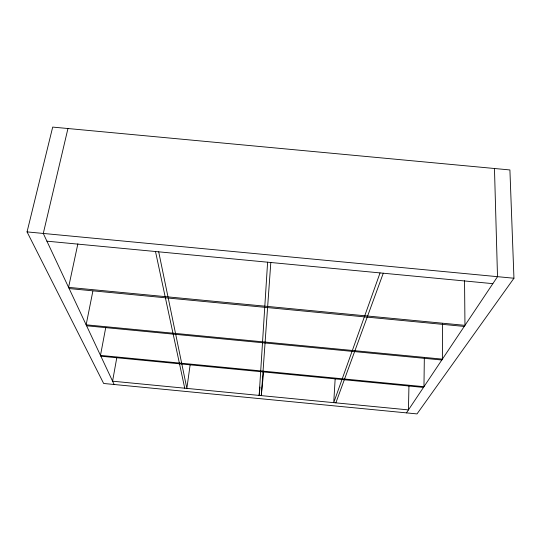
<?xml version="1.0" encoding="UTF-8"?>
<svg xmlns="http://www.w3.org/2000/svg" width="541" height="541" viewBox="0 0 541 541"><rect width="100%" height="100%" fill="white"/><g stroke="black" fill="none" stroke-linecap="round" stroke-linejoin="round"><path stroke-width="0.81" d="M442.491 323.836L442.382 359.136L86.141 324.816L92.863 291.146M424.327 358.108L423.961 386.693L100.484 355.403L105.766 327.413M408.955 385.517L408.448 409.902L112.575 381.189L116.87 357.263M335.19 378.382L333.729 402.653L341.986 379.532M260.661 371.66L259.153 395.41L259.991 387.085M260.708 370.903L262.5 342.737M262.554 341.817L264.745 307.308M264.82 306.172L267.606 262.196M262.987 371.89L261.283 395.62L263.677 371.464M263.041 371.133L265.056 342.98M265.117 342.061L267.585 307.579M267.667 306.443L270.818 262.5M190.202 364.357L186.855 388.397L181.837 364.039M77.863 243.856L68.572 287.359L464.962 325.357L464.55 280.698M67.95 128.528L43.287 233.448L114.131 384.495M27.05 231.9L52.693 127.094L509.906 169.948L513.95 278.236L417.016 413.906L103.656 383.474L27.05 231.9L513.95 278.236M342.25 378.795L352.042 351.359M352.36 350.467L364.363 316.857M364.756 315.748L380.053 272.907M335.86 402.856L344.313 379.755M344.576 379.018L354.605 351.609M354.93 350.717L367.211 317.134M367.616 316.025L383.271 273.212M406.46 412.878L497.51 276.674L494.467 168.501M46.911 241.171L492.844 283.653M69.133 288.556L464.246 326.433M86.594 325.783L441.801 360.008M100.863 356.201L423.481 387.417M155.497 251.518L165.14 296.617M165.39 297.78L172.964 333.182M173.167 334.128L179.355 363.038M179.517 363.816L184.731 388.188M158.696 251.822L167.987 296.887M168.231 298.057L175.521 333.432M175.717 334.372L181.675 363.261"/></g></svg>
